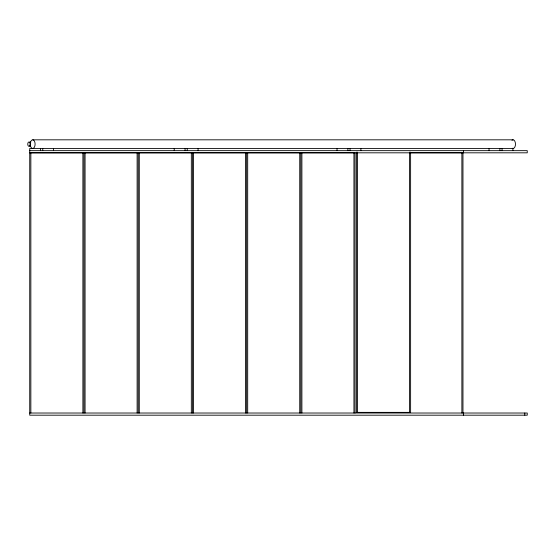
<?xml version="1.0" encoding="UTF-8"?>
<svg xmlns="http://www.w3.org/2000/svg" width="555" height="555" viewBox="0 0 555 555"><rect width="100%" height="100%" fill="white"/><g stroke="black" fill="none" stroke-linecap="round" stroke-linejoin="round"><path stroke-width="0.83" d="M32.807 139.818L513.174 139.818M29.727 150.655L527.25 150.655L527.25 152.819L29.727 152.819L192.418 152.778L192.418 413.024M192.564 152.778L355.034 152.778L355.034 413.024M410.686 152.778L462.967 152.778L462.967 413.024M29.727 413.024L527.25 413.024L527.25 415.189L29.727 415.189L29.727 148.483L512.903 148.476L512.896 150.655M524.794 413.024L524.794 415.189M502.053 148.483L502.053 150.655M499.888 148.483L499.888 150.655M489.045 148.483L489.045 150.655M463.467 150.655L463.467 152.819M463.467 413.024L463.467 415.189M461.878 152.778L461.878 413.024M410.617 152.125L410.617 412.365L356.4 412.365L356.4 152.125M409.535 152.125L409.535 412.365M360.889 148.483L360.889 150.655M357.482 152.125L357.482 412.365M353.944 152.778L353.944 413.024M350.045 148.483L350.045 150.655M347.874 148.483L347.874 150.655M337.031 148.483L337.031 150.655M301.899 152.778L301.899 413.024M300.824 152.778L300.824 413.024M299.735 152.778L299.735 413.024M247.69 152.778L247.69 413.024M246.635 152.778L246.635 413.024M245.553 152.778L245.553 413.024M198.079 148.483L198.079 150.655M193.501 152.778L193.501 413.024M191.329 152.778L191.329 413.024M187.236 148.483L187.236 150.655M185.072 148.483L185.072 150.655M174.228 148.483L174.228 150.655M139.284 152.778L139.284 413.024M138.202 152.778L138.202 413.024M137.113 152.778L137.113 413.024M85.068 152.778L85.068 413.024M83.985 152.778L83.985 413.024M82.896 152.778L82.896 413.024M53.585 148.483L53.585 150.655M42.742 148.483L42.742 150.655M40.57 148.483L40.57 150.655M30.851 152.778L30.851 413.024M511.939 140.276A4.336 2.442 90 0 1 515.477 143.821A4.336 2.442 90 0 1 512.279 148.268M29.561 142.357A2.171 1.221 -90 0 1 30.782 142.357M30.49 146.333A2.171 1.221 -90 0 1 29.859 146.333M30.629 141.775A4.336 2.442 90 0 0 32.53 148.476A4.336 2.442 90 0 0 34.847 142.191A4.336 2.442 90 0 0 30.629 141.775M29.831 145.681A2.171 1.221 -90 0 0 29.283 142.052A2.171 1.221 -90 0 0 27.792 144.709A2.171 1.221 -90 0 0 29.831 145.681"/></g></svg>
